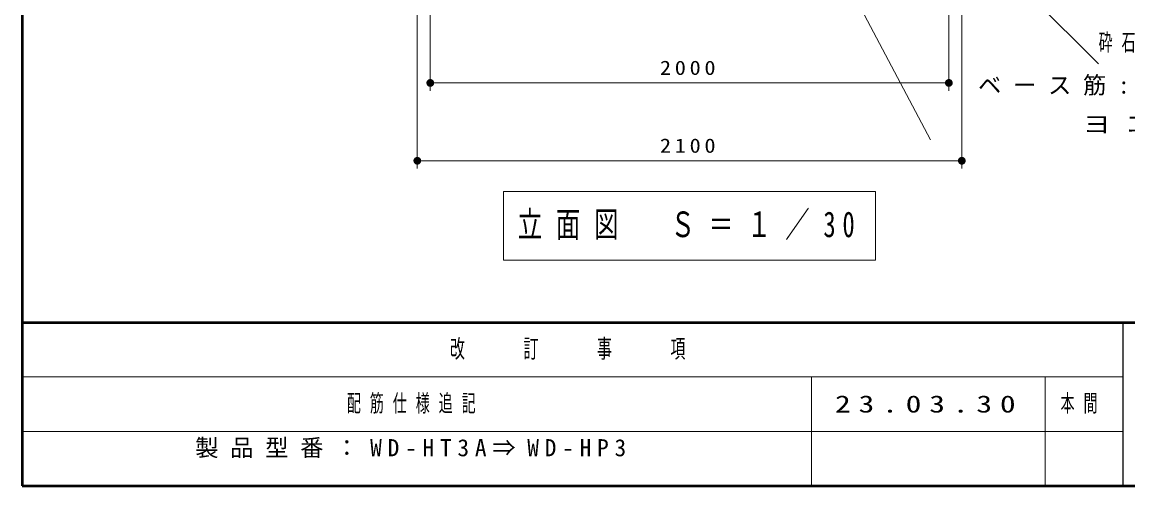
# Model space of a CAD drawing. Units: millimetres on the paper, scale 1:30. Extents: x -385 to 0, y 0 to 267.
# Drawn here: x -385 to -242.8, y 0 to 59.6 of the extents above; entities that cross this region are included whole.
import ezdxf

# ---------------------------------------------------------------- set-up
doc = ezdxf.new("R2010")
doc.units = ezdxf.units.MM
doc.layers.add('LY_1', color=7, linetype='Continuous', lineweight=13)
doc.layers.add('LY_2', color=7, linetype='Continuous', lineweight=13)
doc.styles.add('ＭＳ ゴシック', font='')
doc.styles.get('ＭＳ ゴシック').set_extended_font_data('MS Gothic')

# ---------------------------------------------------------------- blocks, each defined once
blk = doc.blocks.new('filled_dot')
at = {"color": 0, "linetype": 'Continuous', "lineweight": -2, "const_width": 1.25}
blk.add_lwpolyline([(-0.625, 0, 1), (0.625, 0, 1)], format="xyb", close=True, dxfattribs=at)

msp = doc.modelspace()

# ---------------------------------------------------------------- linework, layer by layer
at = {"layer": 'LY_1'}
for p, q in [((-286.624, 79.257), (-268.214, 44.437)), ((-332.527, 75.757), (-332.527, 50.757)), ((-265.861, 75.757), (-265.861, 50.757)), ((-264.194, 71.757), (-246.632, 54.195)), ((-334.194, 70.757), (-334.194, 40.757)), ((-264.194, 70.757), (-264.194, 40.757)), ((-265.861, 51.757), (-332.527, 51.757)), ((-264.194, 41.757), (-334.194, 41.757)), ((-323.094, 37.806), (-323.094, 29.006)), ((-275.294, 37.806), (-323.094, 37.806)), ((-275.294, 29.006), (-275.294, 37.806)), ((-323.094, 29.006), (-275.294, 29.006))]:
    msp.add_line(p, q, dxfattribs=at)
at = {"layer": 'LY_2', "lineweight": 50}
for p, q in [((-385, 267), (-385, 0)), ((-385, 21), (0, 21)), ((-385, 0), (0, 0))]:
    msp.add_line(p, q, dxfattribs=at)
at = {"layer": 'LY_2', "color": 211, "lineweight": 25}
msp.add_line((-243.5, 21), (-243.5, 0), dxfattribs=at)
at = {"layer": 'LY_2'}
for p, q in [((-385, 14), (-243.5, 14)), ((-283.5, 14), (-283.5, 0)), ((-253.5, 14), (-253.5, 0)), ((-385, 7), (-243.5, 7))]:
    msp.add_line(p, q, dxfattribs=at)

# ---------------------------------------------------------------- block references
at = {"layer": 'LY_1', "xscale": 0.4, "yscale": 0.4}
for p in [(-332.527, 51.757), (-334.194, 41.757)]:
    msp.add_blockref('filled_dot', p, dxfattribs=at)
at = {"layer": 'LY_1', "xscale": 0.4, "yscale": 0.4, "rotation": 180}
for p in [(-265.861, 51.757), (-264.194, 41.757)]:
    msp.add_blockref('filled_dot', p, dxfattribs=at)

# ---------------------------------------------------------------- texts
at = {"layer": 'LY_1', "style": 'ＭＳ ゴシック'}
for s, insert, char_height, attachment_point in [('\\T1.64;\\W0.6;砕石', (-246.607, 56.845), 2.199, 4), ('\\T1.33;\\W1.15;2000', (-299.194, 52.757), 1.833, 8), ('\\T1.5;ベース筋:タテ\\~10-D13\\~@200', (-262.117, 51.237), 2.199, 4), ('\\T1.5;\\W1.2;\\~\\~\\~\\~\\~ヨコ\\~\\~5-D13\\~@200', (-262.117, 46.237), 2.199, 4), ('\\T1.33;\\W1.15;2100', (-299.194, 42.757), 1.833, 8), ('\\T1.56;\\W0.7;立面図\u3000Ｓ＝１／30', (-299.194, 33.406), 3.299, 5), ('\\T1.64;\\W0.6;配筋仕様追記', (-343.25, 10.5), 2.199, 4), ('\\T1.5;\\W1.35;23.03.30', (-280.5, 10.5), 2.199, 4), ('\\T1.64;\\W0.6;本間', (-251.5, 10.5), 2.199, 4), ('\\T1.5;製品型番：WD-HT3A⇒WD-HP3', (-362.75, 6), 2.199, 1)]:
    msp.add_mtext(s, dxfattribs=dict(at, insert=insert, char_height=char_height, attachment_point=attachment_point))
at = {"layer": 'LY_2', "color": 4, "insert": (-314.25, 17.5), "char_height": 2.346, "attachment_point": 5, "style": 'ＭＳ ゴシック'}
msp.add_mtext('\\T1.64;\\W0.6;改\u3000\u3000訂\u3000\u3000事\u3000\u3000項', dxfattribs=at)

doc.saveas('drawing.dxf')
